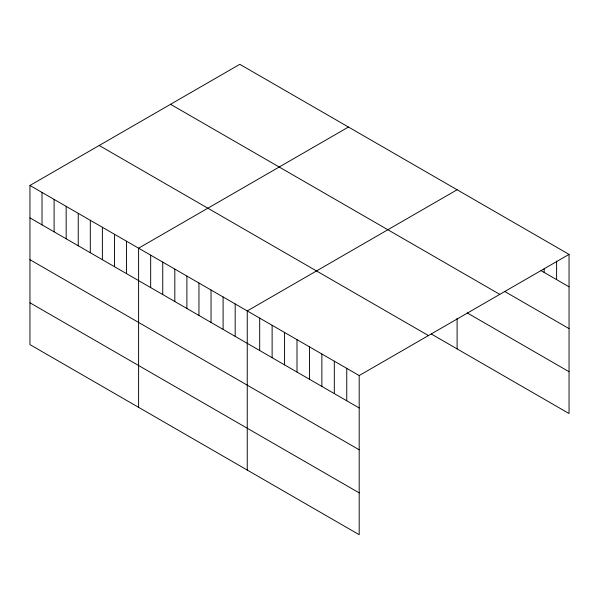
<?xml version="1.0" encoding="UTF-8"?>
<svg xmlns="http://www.w3.org/2000/svg" width="599" height="599" viewBox="0 0 599 599"><rect width="100%" height="100%" fill="white"/><g stroke="black" fill="none" stroke-linecap="round" stroke-linejoin="round"><path stroke-width="0.9" d="M29.95 185.465L359.19 375.551L359.19 534.69L29.95 344.605L29.95 185.465L239.81 64.31L569.05 254.395L569.05 413.535L431.355 334.032M348.461 127.033L138.601 248.196L138.601 407.335M457.104 189.763L247.252 310.926L247.252 470.065M359.19 375.551L569.05 254.395M541.062 270.651L569.05 286.809M504.53 291.376L569.05 328.626M170.558 104.293L499.798 294.379M467.213 312.918L569.05 371.717M99.202 145.482L428.442 335.567M29.95 217.886L359.19 407.971M29.95 259.704L359.19 449.789M29.95 302.787L359.19 492.872M556.613 261.104L556.613 279.628M544.177 268.741L544.177 272.448M457.104 318.234L457.104 348.903M346.754 368.37L346.754 400.791M334.317 361.19L334.317 393.61M321.88 354.009L321.88 386.43M309.443 346.828L309.443 379.242M296.999 339.648L296.999 372.061M284.562 332.467L284.562 364.881M272.126 325.287L272.126 357.7M259.689 318.106L259.689 350.52M235.175 303.955L235.175 336.368M223.105 296.984L223.105 329.398M211.035 290.013L211.035 322.434M198.958 283.042L198.958 315.463M186.888 276.072L186.888 308.492M174.818 269.108L174.818 301.522M162.741 262.137L162.741 294.551M150.671 255.167L150.671 287.58M126.531 241.225L126.531 273.646M114.454 234.254L114.454 266.675M102.384 227.283L102.384 259.704M90.314 220.32L90.314 252.733M78.237 213.349L78.237 245.762M66.167 206.378L66.167 238.791M54.097 199.407L54.097 231.82M42.02 192.436L42.02 224.85"/></g></svg>
